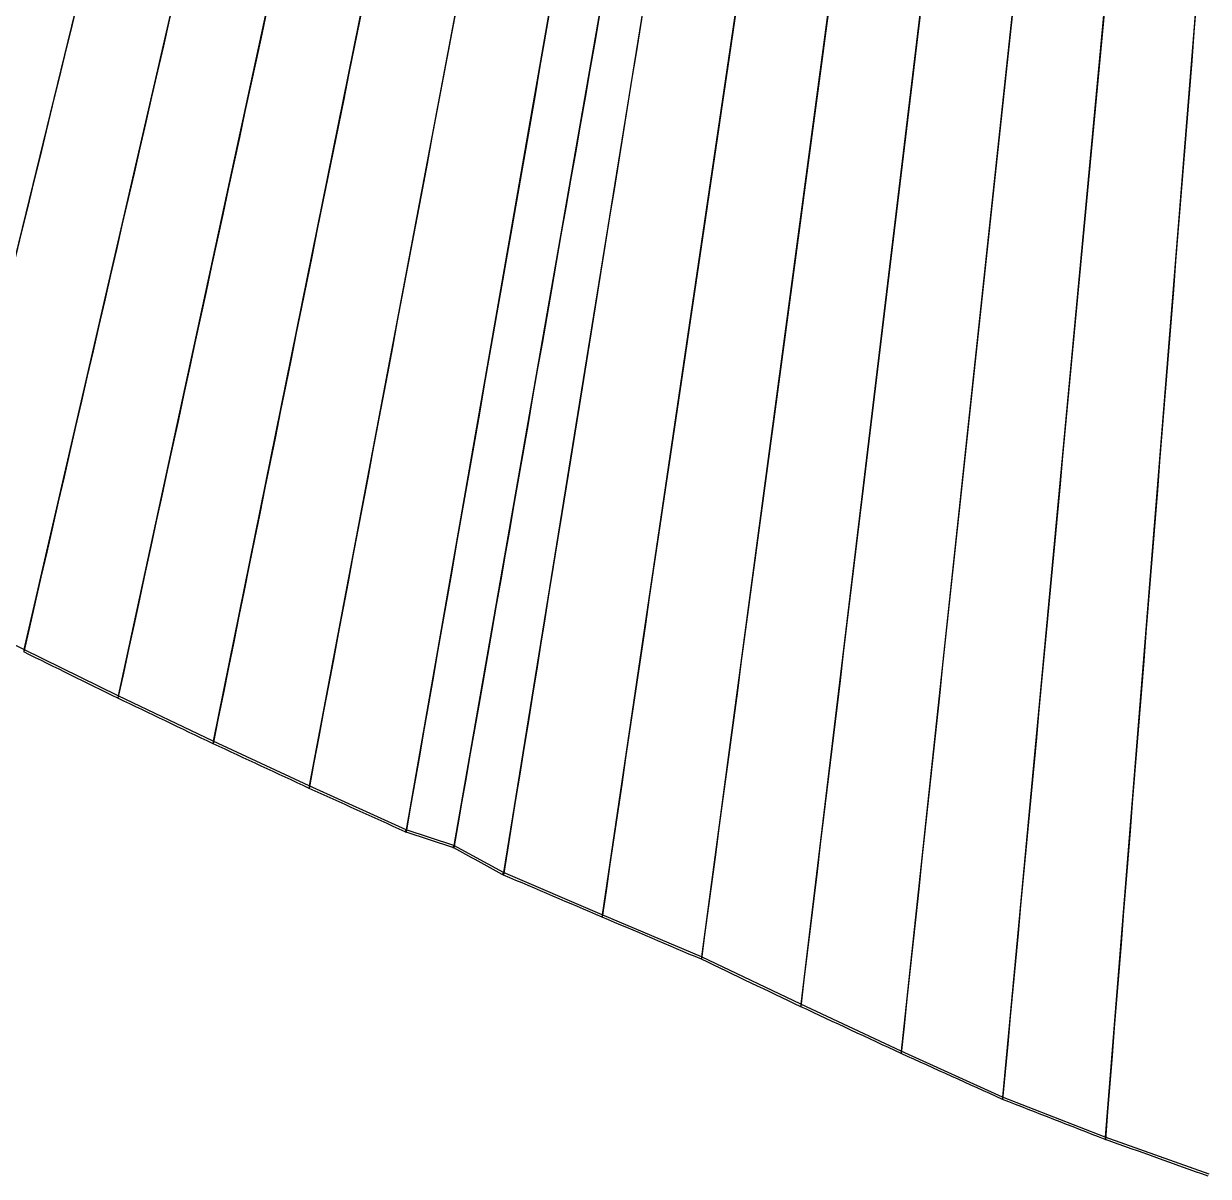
# Model space of a CAD drawing. Header units: metres. Extents: x 225018.4 to 225065.7, y 450831.4 to 450886.9.
# Drawn here: x 225029.473 to 225032.219, y 450838.299 to 450840.971 of the extents above; entities that cross this region are included whole.
import ezdxf

# ---------------------------------------------------------------- set-up
doc = ezdxf.new("R2010")
doc.units = ezdxf.units.M
doc.header["$MEASUREMENT"] = 0
doc.layers.add('사면1', color=7, linetype='Continuous')

msp = doc.modelspace()

# ---------------------------------------------------------------- linework, layer by layer
at = {"layer": '사면1', "color": 53}
for p, q in [((225031.0771, 450847.0736, 167.4049), (225029.2571, 450839.6295, 172.5138)), ((225031.0771, 450847.0736, 167.4049), (225029.2571, 450839.6295, 172.5138)), ((225031.2066, 450847.0419, 167.4278), (225029.4736, 450839.5203, 172.5735)), ((225031.2066, 450847.0419, 167.4278), (225029.4736, 450839.5203, 172.5735)), ((225031.3365, 450847.012, 167.4507), (225029.6921, 450839.413, 172.6339)), ((225031.3365, 450847.012, 167.4507), (225029.6921, 450839.413, 172.6339)), ((225031.4668, 450846.9838, 167.4736), (225029.9126, 450839.3076, 172.6949)), ((225031.4668, 450846.9838, 167.4736), (225029.9126, 450839.3076, 172.6949)), ((225031.5975, 450846.9573, 167.4965), (225030.135, 450839.2041, 172.7564)), ((225031.5975, 450846.9573, 167.4965), (225030.135, 450839.2041, 172.7564)), ((225031.7285, 450846.9326, 167.5194), (225030.3594, 450839.1026, 172.8186)), ((225031.8423, 450846.9127, 167.5392), (225030.4702, 450839.0663, 172.8495)), ((225031.8599, 450846.9096, 167.5423), (225030.5857, 450839.0031, 172.8813)), ((225031.8599, 450846.9096, 167.5423), (225030.5857, 450839.0031, 172.8813)), ((225031.9915, 450846.8884, 167.5652), (225030.814, 450838.9056, 172.9447)), ((225031.9915, 450846.8884, 167.5652), (225030.814, 450838.9056, 172.9447)), ((225032.1234, 450846.869, 167.5881), (225031.044, 450838.8079, 173.0101)), ((225032.1234, 450846.869, 167.5881), (225031.044, 450838.8079, 173.0101)), ((225032.2555, 450846.8513, 167.611), (225031.2742, 450838.6979, 173.0859)), ((225032.2555, 450846.8513, 167.611), (225031.2742, 450838.6979, 173.0859)), ((225032.3879, 450846.8353, 167.6339), (225031.5069, 450838.5895, 173.1624)), ((225032.3879, 450846.8353, 167.6339), (225031.5069, 450838.5895, 173.1624)), ((225032.5205, 450846.8212, 167.6568), (225031.7419, 450838.4829, 173.2399)), ((225032.5205, 450846.8212, 167.6568), (225031.7419, 450838.4829, 173.2399)), ((225032.6533, 450846.8088, 167.6797), (225031.9802, 450838.3901, 173.3101)), ((225032.6533, 450846.8088, 167.6797), (225031.9802, 450838.3901, 173.3101)), ((225029.4736, 450839.5203, 172.5735), (225029.2571, 450839.6295, 172.5138)), ((225029.4736, 450839.5203, 172.5735), (225029.2571, 450839.6295, 172.5138)), ((225029.4736, 450839.5203, 172.5735), (225029.4731, 450839.5147, 172.5653)), ((225029.4736, 450839.5203, 172.5735), (225029.4731, 450839.5147, 172.5653)), ((225029.6921, 450839.413, 172.6339), (225029.4736, 450839.5203, 172.5735)), ((225029.6921, 450839.413, 172.6339), (225029.4736, 450839.5203, 172.5735)), ((225029.6921, 450839.413, 172.6339), (225029.6917, 450839.4074, 172.6256)), ((225029.6921, 450839.413, 172.6339), (225029.6917, 450839.4074, 172.6256)), ((225029.9126, 450839.3076, 172.6949), (225029.6921, 450839.413, 172.6339)), ((225029.9126, 450839.3076, 172.6949), (225029.6921, 450839.413, 172.6339)), ((225029.9126, 450839.3076, 172.6949), (225029.9122, 450839.302, 172.6866)), ((225029.9126, 450839.3076, 172.6949), (225029.9122, 450839.302, 172.6866)), ((225030.135, 450839.2041, 172.7564), (225029.9126, 450839.3076, 172.6949)), ((225030.135, 450839.2041, 172.7564), (225029.9126, 450839.3076, 172.6949)), ((225030.135, 450839.2041, 172.7564), (225030.1347, 450839.1986, 172.7481)), ((225030.135, 450839.2041, 172.7564), (225030.1347, 450839.1986, 172.7481)), ((225030.3594, 450839.1026, 172.8186), (225030.135, 450839.2041, 172.7564)), ((225030.3594, 450839.1026, 172.8186), (225030.135, 450839.2041, 172.7564)), ((225030.5857, 450839.0031, 172.8813), (225030.4702, 450839.0663, 172.8495)), ((225030.5857, 450839.0031, 172.8813), (225030.4702, 450839.0663, 172.8495)), ((225030.814, 450838.9056, 172.9447), (225030.5857, 450839.0031, 172.8813)), ((225030.814, 450838.9056, 172.9447), (225030.5857, 450839.0031, 172.8813)), ((225031.044, 450838.8079, 173.0101), (225030.814, 450838.9056, 172.9447)), ((225031.044, 450838.8079, 173.0101), (225030.814, 450838.9056, 172.9447)), ((225030.814, 450838.9056, 172.9447), (225030.814, 450838.9, 172.9364)), ((225030.814, 450838.9056, 172.9447), (225030.814, 450838.9, 172.9364)), ((225031.2742, 450838.6979, 173.0859), (225031.044, 450838.8079, 173.0101)), ((225031.2742, 450838.6979, 173.0859), (225031.044, 450838.8079, 173.0101)), ((225031.5069, 450838.5895, 173.1624), (225031.2742, 450838.6979, 173.0859)), ((225031.5069, 450838.5895, 173.1624), (225031.2742, 450838.6979, 173.0859)), ((225031.2742, 450838.6979, 173.0859), (225031.2743, 450838.6923, 173.0776)), ((225031.2742, 450838.6979, 173.0859), (225031.2743, 450838.6923, 173.0776)), ((225031.7419, 450838.4829, 173.2399), (225031.5069, 450838.5895, 173.1624)), ((225031.7419, 450838.4829, 173.2399), (225031.5069, 450838.5895, 173.1624)), ((225031.5069, 450838.5895, 173.1624), (225031.507, 450838.5839, 173.1542)), ((225031.5069, 450838.5895, 173.1624), (225031.507, 450838.5839, 173.1542)), ((225031.9802, 450838.3901, 173.3101), (225031.7419, 450838.4829, 173.2399)), ((225031.9802, 450838.3901, 173.3101), (225031.7419, 450838.4829, 173.2399)), ((225032.2209, 450838.3039, 173.378), (225031.9802, 450838.3901, 173.3101)), ((225032.2209, 450838.3039, 173.378), (225031.9802, 450838.3901, 173.3101))]:
    msp.add_line(p, q, dxfattribs=at)
at = {"layer": '사면1', "color": 53, "extrusion": (-0.044805, 0.565285, 0.823678)}
for p, q in [((225031.7285, 450846.9326, 167.5194), (225030.3594, 450839.1026, 172.8186)), ((225031.8423, 450846.9127, 167.5392), (225030.4702, 450839.0663, 172.8495)), ((225030.4702, 450839.0663, 172.8495), (225030.3594, 450839.1026, 172.8186))]:
    msp.add_line(p, q, dxfattribs=at)
at = {"layer": '사면1', "color": 53, "extrusion": (-0.392812, -0.768061, 0.505748)}
for p, q in [((225030.4702, 450839.0663, 172.8495), (225030.3594, 450839.1026, 172.8186)), ((225030.4676, 450839.0616, 172.8405), (225030.3595, 450839.0971, 172.8103))]:
    msp.add_line(p, q, dxfattribs=at)
at = {"layer": '사면1', "color": 53, "extrusion": (0.044805, -0.565285, -0.823678)}
msp.add_line((225030.4676, 450839.0616, 172.8405), (225030.3595, 450839.0971, 172.8103), dxfattribs=at)
at = {"layer": '사면1', "color": 53}
for points, knots in [([(225029.6852, 450847.5286, 167.1447), (225029.2439, 450846.4446, 167.9249), (225028.772, 450845.285, 168.7595), (225027.893, 450843.1252, 170.314), (225027.4306, 450841.9891, 171.1317), (225026.9882, 450840.9021, 171.9141)], [0.085902, 0.085902, 0.085902, 0.085902, 4.229646, 4.229646, 8.453141, 8.453141, 8.453141, 8.453141]), ([(225029.6852, 450847.5286, 167.1447), (225029.2439, 450846.4446, 167.9249), (225028.772, 450845.285, 168.7595), (225027.893, 450843.1252, 170.314), (225027.4306, 450841.9891, 171.1317), (225026.9882, 450840.9021, 171.9141)], [0.085902, 0.085902, 0.085902, 0.085902, 4.229646, 4.229646, 8.453141, 8.453141, 8.453141, 8.453141]), ([(225029.8088, 450847.4783, 167.1676), (225029.3793, 450846.3813, 167.9529), (225028.92, 450845.2083, 168.7927), (225028.0657, 450843.0261, 170.355), (225027.616, 450841.8774, 171.1774), (225027.1858, 450840.7784, 171.9642)], [-8.644378, -8.644378, -8.644378, -8.644378, -4.409016, -4.409016, -0.086345, -0.086345, -0.086345, -0.086345]), ([(225029.8088, 450847.4783, 167.1676), (225029.3793, 450846.3813, 167.9529), (225028.92, 450845.2083, 168.7927), (225028.0657, 450843.0261, 170.355), (225027.616, 450841.8774, 171.1774), (225027.1858, 450840.7784, 171.9642)], [-8.644378, -8.644378, -8.644378, -8.644378, -4.409016, -4.409016, -0.086345, -0.086345, -0.086345, -0.086345]), ([(225029.9163, 450847.4362, 167.1874), (225029.9122, 450847.4256, 167.195), (225029.9083, 450847.4156, 167.2022), (225029.5743, 450846.5636, 167.8122), (225028.6893, 450844.3029, 169.4307), (225028.1936, 450843.0367, 170.3372), (225027.6738, 450841.7088, 171.2878), (225027.2892, 450840.7264, 171.9912)], [-0.041037, -0.041037, -0.041037, -0.041037, 0, 0, 3.25844, 3.25844, 18.618237, 18.618237, 18.618237, 18.618237]), ([(225029.9163, 450847.4362, 167.1874), (225029.9122, 450847.4256, 167.195), (225029.9083, 450847.4156, 167.2022), (225029.5743, 450846.5636, 167.8122), (225028.6893, 450844.3029, 169.4307), (225028.1936, 450843.0367, 170.3372), (225027.6738, 450841.7088, 171.2878), (225027.2892, 450840.7264, 171.9912)], [-0.041037, -0.041037, -0.041037, -0.041037, 0, 0, 3.25844, 3.25844, 18.618237, 18.618237, 18.618237, 18.618237]), ([(225029.933, 450847.4297, 167.1905), (225029.9239, 450847.4055, 167.2077), (225029.9132, 450847.3772, 167.2279), (225029.7815, 450847.0277, 167.4768), (225029.6309, 450846.6276, 167.7619), (225029.1974, 450845.4757, 168.5823), (225028.7143, 450844.1917, 169.4969), (225028.0986, 450842.5552, 170.6626), (225027.7235, 450841.5581, 171.3728), (225027.3842, 450840.6561, 172.0152)], [-3.958707, -3.958707, -3.958707, -3.958707, -3.906943, -3.906943, -3.389589, -3.389589, -1.903992, -1.903992, -0.06156, -0.06156, -0.06156, -0.06156]), ([(225029.933, 450847.4297, 167.1905), (225029.9239, 450847.4055, 167.2077), (225029.9132, 450847.3772, 167.2279), (225029.7815, 450847.0277, 167.4768), (225029.6309, 450846.6276, 167.7619), (225029.1974, 450845.4757, 168.5823), (225028.7143, 450844.1917, 169.4969), (225028.0986, 450842.5552, 170.6626), (225027.7235, 450841.5581, 171.3728), (225027.3842, 450840.6561, 172.0152)], [-3.958707, -3.958707, -3.958707, -3.958707, -3.906943, -3.906943, -3.389589, -3.389589, -1.903992, -1.903992, -0.06156, -0.06156, -0.06156, -0.06156]), ([(225030.0579, 450847.3828, 167.2134), (225029.6535, 450846.2631, 168.007), (225029.2201, 450845.063, 168.8576), (225028.4146, 450842.8322, 170.4388), (225027.9902, 450841.6569, 171.2718), (225027.585, 450840.5345, 172.0674)], [0.087412, 0.087412, 0.087412, 0.087412, 4.297334, 4.297334, 8.591604, 8.591604, 8.591604, 8.591604]), ([(225030.0579, 450847.3828, 167.2134), (225029.6535, 450846.2631, 168.007), (225029.2201, 450845.063, 168.8576), (225028.4146, 450842.8322, 170.4388), (225027.9902, 450841.6569, 171.2718), (225027.585, 450840.5345, 172.0674)], [0.087412, 0.087412, 0.087412, 0.087412, 4.297334, 4.297334, 8.591604, 8.591604, 8.591604, 8.591604]), ([(225030.1834, 450847.3375, 167.2363), (225029.7916, 450846.2059, 168.0346), (225029.3715, 450844.9919, 168.891), (225028.5913, 450842.7376, 170.4813), (225028.1802, 450841.5497, 171.3193), (225027.7874, 450840.4146, 172.12)], [0.087948, 0.087948, 0.087948, 0.087948, 4.324167, 4.324167, 8.646215, 8.646215, 8.646215, 8.646215]), ([(225030.1834, 450847.3375, 167.2363), (225029.7916, 450846.2059, 168.0346), (225029.3715, 450844.9919, 168.891), (225028.5913, 450842.7376, 170.4813), (225028.1802, 450841.5497, 171.3193), (225027.7874, 450840.4146, 172.12)], [0.087948, 0.087948, 0.087948, 0.087948, 4.324167, 4.324167, 8.646215, 8.646215, 8.646215, 8.646215]), ([(225030.3094, 450847.2939, 167.2592), (225029.9306, 450846.1503, 168.0623), (225029.5239, 450844.9227, 168.9244), (225028.7694, 450842.6447, 170.5242), (225028.3716, 450841.4436, 171.3677), (225027.9917, 450840.2965, 172.1733)], [0.088494, 0.088494, 0.088494, 0.088494, 4.349515, 4.349515, 8.697926, 8.697926, 8.697926, 8.697926]), ([(225030.3094, 450847.2939, 167.2592), (225029.9306, 450846.1503, 168.0623), (225029.5239, 450844.9227, 168.9244), (225028.7694, 450842.6447, 170.5242), (225028.3716, 450841.4436, 171.3677), (225027.9917, 450840.2965, 172.1733)], [0.088494, 0.088494, 0.088494, 0.088494, 4.349515, 4.349515, 8.697926, 8.697926, 8.697926, 8.697926]), ([(225030.4361, 450847.252, 167.2821), (225030.0703, 450846.0964, 168.0901), (225029.6773, 450844.8548, 168.9583), (225028.9489, 450842.5534, 170.5676), (225028.5647, 450841.3392, 171.4166), (225028.1978, 450840.1801, 172.2271)], [0.089049, 0.089049, 0.089049, 0.089049, 4.373824, 4.373824, 8.748659, 8.748659, 8.748659, 8.748659]), ([(225030.4361, 450847.252, 167.2821), (225030.0703, 450846.0964, 168.0901), (225029.6773, 450844.8548, 168.9583), (225028.9489, 450842.5534, 170.5676), (225028.5647, 450841.3392, 171.4166), (225028.1978, 450840.1801, 172.2271)], [0.089049, 0.089049, 0.089049, 0.089049, 4.373824, 4.373824, 8.748659, 8.748659, 8.748659, 8.748659]), ([(225030.5633, 450847.2117, 167.305), (225030.2108, 450846.0443, 168.118), (225029.8317, 450844.7888, 168.9923), (225029.1298, 450842.4637, 170.6114), (225028.7593, 450841.2362, 171.4662), (225028.4059, 450840.0654, 172.2815)], [0.089615, 0.089615, 0.089615, 0.089615, 4.39771, 4.39771, 8.798378, 8.798378, 8.798378, 8.798378]), ([(225030.5633, 450847.2117, 167.305), (225030.2108, 450846.0443, 168.118), (225029.8317, 450844.7888, 168.9923), (225029.1298, 450842.4637, 170.6114), (225028.7593, 450841.2362, 171.4662), (225028.4059, 450840.0654, 172.2815)], [0.089615, 0.089615, 0.089615, 0.089615, 4.39771, 4.39771, 8.798378, 8.798378, 8.798378, 8.798378]), ([(225030.691, 450847.1732, 167.3279), (225030.352, 450845.9938, 168.146), (225029.9872, 450844.7246, 169.0264), (225029.3122, 450842.376, 170.6555), (225028.9558, 450841.1358, 171.5157), (225028.6158, 450839.9525, 172.3365)], [0.090194, 0.090194, 0.090194, 0.090194, 4.426507, 4.426507, 8.856798, 8.856798, 8.856798, 8.856798]), ([(225030.691, 450847.1732, 167.3279), (225030.352, 450845.9938, 168.146), (225029.9872, 450844.7246, 169.0264), (225029.3122, 450842.376, 170.6555), (225028.9558, 450841.1358, 171.5157), (225028.6158, 450839.9525, 172.3365)], [0.090194, 0.090194, 0.090194, 0.090194, 4.426507, 4.426507, 8.856798, 8.856798, 8.856798, 8.856798]), ([(225030.8192, 450847.1364, 167.3508), (225030.494, 450845.945, 168.1741), (225030.1438, 450844.6623, 169.0605), (225029.4962, 450842.2897, 170.7001), (225029.1541, 450841.0366, 171.5661), (225028.8278, 450839.8413, 172.3921)], [-9.064819, -9.064819, -9.064819, -9.064819, -4.626267, -4.626267, -0.090734, -0.090734, -0.090734, -0.090734]), ([(225030.8192, 450847.1364, 167.3508), (225030.494, 450845.945, 168.1741), (225030.1438, 450844.6623, 169.0605), (225029.4962, 450842.2897, 170.7001), (225029.1541, 450841.0366, 171.5661), (225028.8278, 450839.8413, 172.3921)], [-9.064819, -9.064819, -9.064819, -9.064819, -4.626267, -4.626267, -0.090734, -0.090734, -0.090734, -0.090734]), ([(225030.8664, 450847.1235, 167.3592), (225030.8632, 450847.112, 167.3672), (225030.8601, 450847.1005, 167.3751), (225030.6162, 450846.2073, 167.9924), (225030.3023, 450845.0577, 168.7868), (225029.5455, 450842.2851, 170.7028), (225029.195, 450841.0011, 171.5901), (225028.8734, 450839.8231, 172.4042)], [-0.043059, -0.043059, -0.043059, -0.043059, 0, 0, 3.295302, 3.295302, 5.76606, 5.76606, 5.76606, 5.76606]), ([(225030.8664, 450847.1235, 167.3592), (225030.8632, 450847.112, 167.3672), (225030.8601, 450847.1005, 167.3751), (225030.6162, 450846.2073, 167.9924), (225030.3023, 450845.0577, 168.7868), (225029.5455, 450842.2851, 170.7028), (225029.195, 450841.0011, 171.5901), (225028.8734, 450839.8231, 172.4042)], [-0.043059, -0.043059, -0.043059, -0.043059, 0, 0, 3.295302, 3.295302, 5.76606, 5.76606, 5.76606, 5.76606]), ([(225030.9479, 450847.1013, 167.3737), (225030.641, 450845.9157, 168.1901), (225030.2911, 450844.5634, 169.1214), (225029.6829, 450842.2127, 170.74), (225029.3509, 450840.9296, 171.6236), (225029.0411, 450839.732, 172.4483)], [-9.088827, -9.088827, -9.088827, -9.088827, -4.699627, -4.699627, -0.091205, -0.091205, -0.091205, -0.091205]), ([(225030.9479, 450847.1013, 167.3737), (225030.641, 450845.9157, 168.1901), (225030.2911, 450844.5634, 169.1214), (225029.6829, 450842.2127, 170.74), (225029.3509, 450840.9296, 171.6236), (225029.0411, 450839.732, 172.4483)], [-9.088827, -9.088827, -9.088827, -9.088827, -4.699627, -4.699627, -0.091205, -0.091205, -0.091205, -0.091205]), ([(225031.0771, 450847.0679, 167.3966), (225030.7799, 450845.8529, 168.2305), (225030.4592, 450844.5419, 169.1302), (225029.8676, 450842.1227, 170.7905), (225029.5546, 450840.8429, 171.6689), (225029.2566, 450839.6239, 172.5055)], [0.091995, 0.091995, 0.091995, 0.091995, 4.506973, 4.506973, 9.022256, 9.022256, 9.022256, 9.022256]), ([(225031.0771, 450847.0679, 167.3966), (225030.7799, 450845.8529, 168.2305), (225030.4592, 450844.5419, 169.1302), (225029.8676, 450842.1227, 170.7905), (225029.5546, 450840.8429, 171.6689), (225029.2566, 450839.6239, 172.5055)], [0.091995, 0.091995, 0.091995, 0.091995, 4.506973, 4.506973, 9.022256, 9.022256, 9.022256, 9.022256]), ([(225031.2067, 450847.0362, 167.4195), (225030.9237, 450845.8088, 168.2592), (225030.6181, 450844.4831, 169.1662), (225030.055, 450842.0397, 170.8378), (225029.7569, 450840.7462, 171.7227), (225029.4731, 450839.5147, 172.5653)], [0.092657, 0.092657, 0.092657, 0.092657, 4.536035, 4.536035, 9.083099, 9.083099, 9.083099, 9.083099]), ([(225031.2067, 450847.0362, 167.4195), (225030.9237, 450845.8088, 168.2592), (225030.6181, 450844.4831, 169.1662), (225030.055, 450842.0397, 170.8378), (225029.7569, 450840.7462, 171.7227), (225029.4731, 450839.5147, 172.5653)], [0.092657, 0.092657, 0.092657, 0.092657, 4.536035, 4.536035, 9.083099, 9.083099, 9.083099, 9.083099]), ([(225031.3367, 450847.0063, 167.4424), (225031.0682, 450845.7666, 168.288), (225030.7781, 450844.4265, 169.2021), (225030.2439, 450841.9586, 170.8855), (225029.961, 450840.6515, 171.777), (225029.6917, 450839.4074, 172.6256)], [0.093331, 0.093331, 0.093331, 0.093331, 4.568004, 4.568004, 9.147866, 9.147866, 9.147866, 9.147866]), ([(225031.3367, 450847.0063, 167.4424), (225031.0682, 450845.7666, 168.288), (225030.7781, 450844.4265, 169.2021), (225030.2439, 450841.9586, 170.8855), (225029.961, 450840.6515, 171.777), (225029.6917, 450839.4074, 172.6256)], [0.093331, 0.093331, 0.093331, 0.093331, 4.568004, 4.568004, 9.147866, 9.147866, 9.147866, 9.147866]), ([(225031.4671, 450846.9781, 167.4653), (225031.2134, 450845.7262, 168.3169), (225030.939, 450844.3714, 169.2384), (225030.4342, 450841.8792, 170.9336), (225030.1666, 450840.5582, 171.8321), (225029.9122, 450839.302, 172.6866)], [0.094015, 0.094015, 0.094015, 0.094015, 4.597114, 4.597114, 9.208347, 9.208347, 9.208347, 9.208347]), ([(225031.4671, 450846.9781, 167.4653), (225031.2134, 450845.7262, 168.3169), (225030.939, 450844.3714, 169.2384), (225030.4342, 450841.8792, 170.9336), (225030.1666, 450840.5582, 171.8321), (225029.9122, 450839.302, 172.6866)], [0.094015, 0.094015, 0.094015, 0.094015, 4.597114, 4.597114, 9.208347, 9.208347, 9.208347, 9.208347]), ([(225031.5978, 450846.9517, 167.4883), (225031.3592, 450845.6874, 168.3459), (225031.1007, 450844.3179, 169.275), (225030.6259, 450841.8019, 170.9819), (225030.3742, 450840.4677, 171.8871), (225030.1347, 450839.1986, 172.7481)], [0.094711, 0.094711, 0.094711, 0.094711, 4.630563, 4.630563, 9.277424, 9.277424, 9.277424, 9.277424]), ([(225031.5978, 450846.9517, 167.4883), (225031.3592, 450845.6874, 168.3459), (225031.1007, 450844.3179, 169.275), (225030.6259, 450841.8019, 170.9819), (225030.3742, 450840.4677, 171.8871), (225030.1347, 450839.1986, 172.7481)], [0.094711, 0.094711, 0.094711, 0.094711, 4.630563, 4.630563, 9.277424, 9.277424, 9.277424, 9.277424]), ([(225031.7289, 450846.9269, 167.5112), (225031.5055, 450845.6499, 168.3754), (225031.2635, 450844.2662, 169.3119), (225030.8193, 450841.7261, 171.031), (225030.5835, 450840.3783, 171.9432), (225030.3595, 450839.0971, 172.8103)], [-9.528831, -9.528831, -9.528831, -9.528831, -4.870879, -4.870879, -0.095361, -0.095361, -0.095361, -0.095361]), ([(225031.7289, 450846.9269, 167.5112), (225031.5055, 450845.6499, 168.3754), (225031.2635, 450844.2662, 169.3119), (225030.8193, 450841.7261, 171.031), (225030.5835, 450840.3783, 171.9432), (225030.3595, 450839.0971, 172.8103)], [-9.528831, -9.528831, -9.528831, -9.528831, -4.870879, -4.870879, -0.095361, -0.095361, -0.095361, -0.095361]), ([(225031.8427, 450846.907, 167.531), (225031.8406, 450846.8949, 167.5392), (225031.8385, 450846.8829, 167.5474), (225031.6689, 450845.916, 168.2017), (225031.2015, 450843.2428, 170.0109), (225030.9431, 450841.7655, 171.0107), (225030.6694, 450840.2004, 172.0699), (225030.4701, 450839.0605, 172.8414)], [-0.044572, -0.044572, -0.044572, -0.044572, 0, 0, 3.494455, 3.494455, 19.921211, 19.921211, 19.921211, 19.921211]), ([(225031.8427, 450846.907, 167.531), (225031.8406, 450846.8949, 167.5392), (225031.8385, 450846.8829, 167.5474), (225031.6689, 450845.916, 168.2017), (225031.2015, 450843.2428, 170.0109), (225030.9431, 450841.7655, 171.0107), (225030.6694, 450840.2004, 172.0699), (225030.4701, 450839.0605, 172.8414)], [-0.044572, -0.044572, -0.044572, -0.044572, 0, 0, 3.494455, 3.494455, 19.921211, 19.921211, 19.921211, 19.921211]), ([(225031.8603, 450846.904, 167.5341), (225031.6988, 450845.9049, 168.2086), (225031.2649, 450843.2135, 170.0261), (225031.0208, 450841.6994, 171.0485), (225030.7841, 450840.231, 172.0401), (225030.5853, 450838.9976, 172.873)], [-20.109008, -20.109008, -20.109008, -20.109008, -16.628677, -16.628677, -0.046658, -0.046658, -0.046658, -0.046658]), ([(225031.8603, 450846.904, 167.5341), (225031.6988, 450845.9049, 168.2086), (225031.2649, 450843.2135, 170.0261), (225031.0208, 450841.6994, 171.0485), (225030.7841, 450840.231, 172.0401), (225030.5853, 450838.9976, 172.873)], [-20.109008, -20.109008, -20.109008, -20.109008, -16.628677, -16.628677, -0.046658, -0.046658, -0.046658, -0.046658]), ([(225031.9921, 450846.8828, 167.557), (225031.8, 450845.5822, 168.4334), (225031.5914, 450844.1687, 169.3859), (225031.2095, 450841.581, 171.1297), (225031.0066, 450840.2059, 172.0564), (225030.814, 450838.9, 172.9364)], [0.096859, 0.096859, 0.096859, 0.096859, 4.725595, 4.725595, 9.474428, 9.474428, 9.474428, 9.474428]), ([(225031.9921, 450846.8828, 167.557), (225031.8, 450845.5822, 168.4334), (225031.5914, 450844.1687, 169.3859), (225031.2095, 450841.581, 171.1297), (225031.0066, 450840.2059, 172.0564), (225030.814, 450838.9, 172.9364)], [0.096859, 0.096859, 0.096859, 0.096859, 4.725595, 4.725595, 9.474428, 9.474428, 9.474428, 9.474428]), ([(225032.124, 450846.8633, 167.5799), (225031.948, 450845.5504, 168.463), (225031.7566, 450844.1216, 169.424), (225031.4067, 450841.5098, 171.1807), (225031.2206, 450840.1206, 172.1151), (225031.044, 450838.8023, 173.0018)], [0.097608, 0.097608, 0.097608, 0.097608, 4.758173, 4.758173, 9.542806, 9.542806, 9.542806, 9.542806]), ([(225032.124, 450846.8633, 167.5799), (225031.948, 450845.5504, 168.463), (225031.7566, 450844.1216, 169.424), (225031.4067, 450841.5098, 171.1807), (225031.2206, 450840.1206, 172.1151), (225031.044, 450838.8023, 173.0018)], [0.097608, 0.097608, 0.097608, 0.097608, 4.758173, 4.758173, 9.542806, 9.542806, 9.542806, 9.542806]), ([(225032.2563, 450846.8456, 167.6028), (225032.0963, 450845.5181, 168.4942), (225031.9221, 450844.0716, 169.4655), (225031.6041, 450841.4308, 171.2387), (225031.4348, 450840.0246, 172.1829), (225031.2743, 450838.6923, 173.0776)], [0.098569, 0.098569, 0.098569, 0.098569, 4.797946, 4.797946, 9.625388, 9.625388, 9.625388, 9.625388]), ([(225032.2563, 450846.8456, 167.6028), (225032.0963, 450845.5181, 168.4942), (225031.9221, 450844.0716, 169.4655), (225031.6041, 450841.4308, 171.2387), (225031.4348, 450840.0246, 172.1829), (225031.2743, 450838.6923, 173.0776)], [0.098569, 0.098569, 0.098569, 0.098569, 4.797946, 4.797946, 9.625388, 9.625388, 9.625388, 9.625388]), ([(225032.3887, 450846.8297, 167.6257), (225032.2451, 450845.4876, 168.5255), (225032.0885, 450844.0232, 169.5074), (225031.8031, 450841.3538, 171.297), (225031.6511, 450839.9313, 172.2508), (225031.507, 450838.5839, 173.1542)], [0.099535, 0.099535, 0.099535, 0.099535, 4.841797, 4.841797, 9.716123, 9.716123, 9.716123, 9.716123]), ([(225032.3887, 450846.8297, 167.6257), (225032.2451, 450845.4876, 168.5255), (225032.0885, 450844.0232, 169.5074), (225031.8031, 450841.3538, 171.297), (225031.6511, 450839.9313, 172.2508), (225031.507, 450838.5839, 173.1542)], [0.099535, 0.099535, 0.099535, 0.099535, 4.841797, 4.841797, 9.716123, 9.716123, 9.716123, 9.716123]), ([(225032.5214, 450846.8156, 167.6486), (225032.3945, 450845.4588, 168.557), (225032.2559, 450843.9761, 169.5498), (225032.0038, 450841.2786, 171.3559), (225031.8694, 450839.8398, 172.3193), (225031.7421, 450838.4773, 173.2316)], [0.100531, 0.100531, 0.100531, 0.100531, 4.885615, 4.885615, 9.807949, 9.807949, 9.807949, 9.807949]), ([(225032.5214, 450846.8156, 167.6486), (225032.3945, 450845.4588, 168.557), (225032.2559, 450843.9761, 169.5498), (225032.0038, 450841.2786, 171.3559), (225031.8694, 450839.8398, 172.3193), (225031.7421, 450838.4773, 173.2316)], [0.100531, 0.100531, 0.100531, 0.100531, 4.885615, 4.885615, 9.807949, 9.807949, 9.807949, 9.807949]), ([(225032.6542, 450846.8032, 167.6715), (225032.5445, 450845.4339, 168.5872), (225032.4246, 450843.9358, 169.5892), (225032.2068, 450841.2129, 171.4102), (225032.0905, 450839.7593, 172.3824), (225031.9805, 450838.3845, 173.3018)], [0.101381, 0.101381, 0.101381, 0.101381, 4.922043, 4.922043, 9.882691, 9.882691, 9.882691, 9.882691]), ([(225032.6542, 450846.8032, 167.6715), (225032.5445, 450845.4339, 168.5872), (225032.4246, 450843.9358, 169.5892), (225032.2068, 450841.2129, 171.4102), (225032.0905, 450839.7593, 172.3824), (225031.9805, 450838.3845, 173.3018)], [0.101381, 0.101381, 0.101381, 0.101381, 4.922043, 4.922043, 9.882691, 9.882691, 9.882691, 9.882691]), ([(225029.6917, 450839.4074, 172.6256), (225029.6917, 450839.4074, 172.6256), (225029.6917, 450839.4074, 172.6256), (225029.6917, 450839.4074, 172.6256), (225029.6188, 450839.4432, 172.6055), (225029.546, 450839.479, 172.5854), (225029.4732, 450839.5147, 172.5653), (225029.4732, 450839.5147, 172.5653), (225029.4732, 450839.5147, 172.5653), (225029.4731, 450839.5147, 172.5652)], [-0.0000324, -0.0000324, -0.0000324, -0.0000324, 0, 0, 0, 0.2507798, 0.2507798, 0.2507798, 0.2508123, 0.2508123, 0.2508123, 0.2508123]), ([(225029.6917, 450839.4074, 172.6256), (225029.6917, 450839.4074, 172.6256), (225029.6917, 450839.4074, 172.6256), (225029.6917, 450839.4074, 172.6256), (225029.6188, 450839.4432, 172.6055), (225029.546, 450839.479, 172.5854), (225029.4732, 450839.5147, 172.5653), (225029.4732, 450839.5147, 172.5653), (225029.4732, 450839.5147, 172.5653), (225029.4731, 450839.5147, 172.5652)], [-0.0000324, -0.0000324, -0.0000324, -0.0000324, 0, 0, 0, 0.2507798, 0.2507798, 0.2507798, 0.2508123, 0.2508123, 0.2508123, 0.2508123]), ([(225029.9122, 450839.302, 172.6866), (225029.9122, 450839.302, 172.6866), (225029.9122, 450839.302, 172.6866), (225029.9122, 450839.302, 172.6866), (225029.8387, 450839.3372, 172.6663), (225029.7652, 450839.3723, 172.6459), (225029.6917, 450839.4074, 172.6256), (225029.6917, 450839.4074, 172.6256), (225029.6917, 450839.4074, 172.6256), (225029.6917, 450839.4074, 172.6256)], [-0.0000323, -0.0000323, -0.0000323, -0.0000323, 0, 0, 0, 0.2518396, 0.2518396, 0.2518396, 0.2518721, 0.2518721, 0.2518721, 0.2518721]), ([(225029.9122, 450839.302, 172.6866), (225029.9122, 450839.302, 172.6866), (225029.9122, 450839.302, 172.6866), (225029.9122, 450839.302, 172.6866), (225029.8387, 450839.3372, 172.6663), (225029.7652, 450839.3723, 172.6459), (225029.6917, 450839.4074, 172.6256), (225029.6917, 450839.4074, 172.6256), (225029.6917, 450839.4074, 172.6256), (225029.6917, 450839.4074, 172.6256)], [-0.0000323, -0.0000323, -0.0000323, -0.0000323, 0, 0, 0, 0.2518396, 0.2518396, 0.2518396, 0.2518721, 0.2518721, 0.2518721, 0.2518721]), ([(225030.1347, 450839.1985, 172.7481), (225030.1347, 450839.1986, 172.7481), (225030.1347, 450839.1986, 172.7481), (225030.1347, 450839.1986, 172.7481), (225030.0605, 450839.233, 172.7276), (225029.9864, 450839.2675, 172.7071), (225029.9123, 450839.302, 172.6866), (225029.9122, 450839.302, 172.6866), (225029.9122, 450839.302, 172.6866), (225029.9122, 450839.302, 172.6866)], [-0.0000322, -0.0000322, -0.0000322, -0.0000322, 0, 0, 0, 0.2529132, 0.2529132, 0.2529132, 0.2529456, 0.2529456, 0.2529456, 0.2529456]), ([(225030.1347, 450839.1985, 172.7481), (225030.1347, 450839.1986, 172.7481), (225030.1347, 450839.1986, 172.7481), (225030.1347, 450839.1986, 172.7481), (225030.0605, 450839.233, 172.7276), (225029.9864, 450839.2675, 172.7071), (225029.9123, 450839.302, 172.6866), (225029.9122, 450839.302, 172.6866), (225029.9122, 450839.302, 172.6866), (225029.9122, 450839.302, 172.6866)], [-0.0000322, -0.0000322, -0.0000322, -0.0000322, 0, 0, 0, 0.2529132, 0.2529132, 0.2529132, 0.2529456, 0.2529456, 0.2529456, 0.2529456]), ([(225030.3573, 450839.0979, 172.8098), (225030.2831, 450839.1314, 172.7892), (225030.2089, 450839.165, 172.7687), (225030.1347, 450839.1986, 172.7481), (225030.1347, 450839.1986, 172.7481), (225030.1347, 450839.1986, 172.7481), (225030.1347, 450839.1986, 172.7481)], [0.0020882, 0.0020882, 0.0020882, 0.0020882, 0.2540007, 0.2540007, 0.2540007, 0.254033, 0.254033, 0.254033, 0.254033]), ([(225030.3573, 450839.0979, 172.8098), (225030.2831, 450839.1314, 172.7892), (225030.2089, 450839.165, 172.7687), (225030.1347, 450839.1986, 172.7481), (225030.1347, 450839.1986, 172.7481), (225030.1347, 450839.1986, 172.7481), (225030.1347, 450839.1986, 172.7481)], [0.0020882, 0.0020882, 0.0020882, 0.0020882, 0.2540007, 0.2540007, 0.2540007, 0.254033, 0.254033, 0.254033, 0.254033]), ([(225030.3594, 450839.1026, 172.8186), (225030.359, 450839.1018, 172.8171), (225030.3587, 450839.101, 172.8157), (225030.358, 450839.0995, 172.8127), (225030.3576, 450839.0987, 172.8112), (225030.3573, 450839.0979, 172.8098)], [0, 0, 0, 0, 0.00508931, 0.00508931, 0.01017731, 0.01017731, 0.01017731, 0.01017731]), ([(225030.3594, 450839.1026, 172.8186), (225030.359, 450839.1018, 172.8171), (225030.3587, 450839.101, 172.8157), (225030.358, 450839.0995, 172.8127), (225030.3576, 450839.0987, 172.8112), (225030.3573, 450839.0979, 172.8098)], [0, 0, 0, 0, 0.00508931, 0.00508931, 0.01017731, 0.01017731, 0.01017731, 0.01017731]), ([(225030.4702, 450839.0663, 172.8495), (225030.4698, 450839.0655, 172.8481), (225030.4694, 450839.0648, 172.8466), (225030.4686, 450839.0633, 172.8437), (225030.4681, 450839.0625, 172.8422), (225030.4677, 450839.0618, 172.8407), (225030.4677, 450839.0617, 172.8406), (225030.4677, 450839.0617, 172.8405), (225030.4676, 450839.0616, 172.8405)], [0, 0, 0, 0, 0.00511907, 0.00511907, 0.01021334, 0.01021334, 0.01021334, 0.01052967, 0.01052967, 0.01052967, 0.01052967]), ([(225030.4702, 450839.0663, 172.8495), (225030.4698, 450839.0655, 172.8481), (225030.4694, 450839.0648, 172.8466), (225030.4686, 450839.0633, 172.8437), (225030.4681, 450839.0625, 172.8422), (225030.4677, 450839.0618, 172.8407), (225030.4677, 450839.0617, 172.8406), (225030.4677, 450839.0617, 172.8405), (225030.4676, 450839.0616, 172.8405)], [0, 0, 0, 0, 0.00511907, 0.00511907, 0.01021334, 0.01021334, 0.01021334, 0.01052967, 0.01052967, 0.01052967, 0.01052967]), ([(225030.5857, 450839.0031, 172.8813), (225030.5852, 450839.0024, 172.8798), (225030.5846, 450839.0017, 172.8783), (225030.5836, 450839.0003, 172.8753), (225030.5831, 450838.9996, 172.8738), (225030.5826, 450838.9989, 172.8723)], [0, 0, 0, 0, 0.00530087, 0.00530087, 0.01041435, 0.01041435, 0.01041435, 0.01041435]), ([(225030.5857, 450839.0031, 172.8813), (225030.5852, 450839.0024, 172.8798), (225030.5846, 450839.0017, 172.8783), (225030.5836, 450839.0003, 172.8753), (225030.5831, 450838.9996, 172.8738), (225030.5826, 450838.9989, 172.8723)], [0, 0, 0, 0, 0.00530087, 0.00530087, 0.01041435, 0.01041435, 0.01041435, 0.01041435]), ([(225030.814, 450838.9, 172.9364), (225030.814, 450838.9, 172.9364), (225030.8139, 450838.9, 172.9364), (225030.8139, 450838.9, 172.9364), (225030.7378, 450838.9325, 172.9153), (225030.6617, 450838.965, 172.8942), (225030.5856, 450838.9975, 172.873), (225030.5855, 450838.9976, 172.873), (225030.5854, 450838.9976, 172.873), (225030.5853, 450838.9976, 172.873)], [-0.000032, -0.000032, -0.000032, -0.000032, 0, 0, 0, 0.2562161, 0.2562161, 0.2562161, 0.2565568, 0.2565568, 0.2565568, 0.2565568]), ([(225030.814, 450838.9, 172.9364), (225030.814, 450838.9, 172.9364), (225030.8139, 450838.9, 172.9364), (225030.8139, 450838.9, 172.9364), (225030.7378, 450838.9325, 172.9153), (225030.6617, 450838.965, 172.8942), (225030.5856, 450838.9975, 172.873), (225030.5855, 450838.9976, 172.873), (225030.5854, 450838.9976, 172.873), (225030.5853, 450838.9976, 172.873)], [-0.000032, -0.000032, -0.000032, -0.000032, 0, 0, 0, 0.2562161, 0.2562161, 0.2562161, 0.2565568, 0.2565568, 0.2565568, 0.2565568]), ([(225031.044, 450838.8023, 173.0018), (225031.044, 450838.8023, 173.0018), (225031.044, 450838.8023, 173.0018), (225031.044, 450838.8023, 173.0018), (225030.9673, 450838.8349, 172.98), (225030.8907, 450838.8675, 172.9582), (225030.814, 450838.9, 172.9364), (225030.814, 450838.9, 172.9364), (225030.814, 450838.9, 172.9364), (225030.814, 450838.9, 172.9364)], [-0.0000361, -0.0000361, -0.0000361, -0.0000361, 0, 0, 0, 0.2582809, 0.2582809, 0.2582809, 0.2583129, 0.2583129, 0.2583129, 0.2583129]), ([(225031.044, 450838.8023, 173.0018), (225031.044, 450838.8023, 173.0018), (225031.044, 450838.8023, 173.0018), (225031.044, 450838.8023, 173.0018), (225030.9673, 450838.8349, 172.98), (225030.8907, 450838.8675, 172.9582), (225030.814, 450838.9, 172.9364), (225030.814, 450838.9, 172.9364), (225030.814, 450838.9, 172.9364), (225030.814, 450838.9, 172.9364)], [-0.0000361, -0.0000361, -0.0000361, -0.0000361, 0, 0, 0, 0.2582809, 0.2582809, 0.2582809, 0.2583129, 0.2583129, 0.2583129, 0.2583129]), ([(225031.044, 450838.8079, 173.0101), (225031.0441, 450838.8069, 173.0087), (225031.0441, 450838.806, 173.0073), (225031.0443, 450838.8041, 173.0047), (225031.0444, 450838.8031, 173.0033), (225031.0444, 450838.8022, 173.0019)], [-0.01005349, -0.01005349, -0.01005349, -0.01005349, -0.00510225, -0.00510225, 0, 0, 0, 0]), ([(225031.044, 450838.8079, 173.0101), (225031.0441, 450838.8069, 173.0087), (225031.0441, 450838.806, 173.0073), (225031.0443, 450838.8041, 173.0047), (225031.0444, 450838.8031, 173.0033), (225031.0444, 450838.8022, 173.0019)], [-0.01005349, -0.01005349, -0.01005349, -0.01005349, -0.00510225, -0.00510225, 0, 0, 0, 0]), ([(225031.2743, 450838.6923, 173.0776), (225031.2743, 450838.6923, 173.0776), (225031.2743, 450838.6923, 173.0776), (225031.2743, 450838.6923, 173.0776), (225031.1977, 450838.7289, 173.0523), (225031.1211, 450838.7655, 173.0271), (225031.0444, 450838.8022, 173.0019)], [-0.0000304, -0.0000304, -0.0000304, -0.0000304, 0, 0, 0, 0.2657702, 0.2657702, 0.2657702, 0.2657702]), ([(225031.2743, 450838.6923, 173.0776), (225031.2743, 450838.6923, 173.0776), (225031.2743, 450838.6923, 173.0776), (225031.2743, 450838.6923, 173.0776), (225031.1977, 450838.7289, 173.0523), (225031.1211, 450838.7655, 173.0271), (225031.0444, 450838.8022, 173.0019)], [-0.0000304, -0.0000304, -0.0000304, -0.0000304, 0, 0, 0, 0.2657702, 0.2657702, 0.2657702, 0.2657702]), ([(225031.507, 450838.5839, 173.1542), (225031.507, 450838.5839, 173.1542), (225031.507, 450838.5839, 173.1542), (225031.507, 450838.5839, 173.1542), (225031.4295, 450838.62, 173.1286), (225031.3519, 450838.6561, 173.1031), (225031.2744, 450838.6923, 173.0776), (225031.2744, 450838.6923, 173.0776), (225031.2744, 450838.6923, 173.0776), (225031.2744, 450838.6923, 173.0776)], [-0.0000304, -0.0000304, -0.0000304, -0.0000304, 0, 0, 0, 0.2678068, 0.2678068, 0.2678068, 0.2678373, 0.2678373, 0.2678373, 0.2678373]), ([(225031.507, 450838.5839, 173.1542), (225031.507, 450838.5839, 173.1542), (225031.507, 450838.5839, 173.1542), (225031.507, 450838.5839, 173.1542), (225031.4295, 450838.62, 173.1286), (225031.3519, 450838.6561, 173.1031), (225031.2744, 450838.6923, 173.0776), (225031.2744, 450838.6923, 173.0776), (225031.2744, 450838.6923, 173.0776), (225031.2744, 450838.6923, 173.0776)], [-0.0000304, -0.0000304, -0.0000304, -0.0000304, 0, 0, 0, 0.2678068, 0.2678068, 0.2678068, 0.2678373, 0.2678373, 0.2678373, 0.2678373]), ([(225031.7417, 450838.4775, 173.2315), (225031.6635, 450838.5129, 173.2057), (225031.5853, 450838.5484, 173.1799), (225031.5071, 450838.5839, 173.1542), (225031.5071, 450838.5839, 173.1542), (225031.507, 450838.5839, 173.1541), (225031.507, 450838.5839, 173.1541)], [0.0004312, 0.0004312, 0.0004312, 0.0004312, 0.269417, 0.269417, 0.269417, 0.2694474, 0.2694474, 0.2694474, 0.2694474]), ([(225031.7417, 450838.4775, 173.2315), (225031.6635, 450838.5129, 173.2057), (225031.5853, 450838.5484, 173.1799), (225031.5071, 450838.5839, 173.1542), (225031.5071, 450838.5839, 173.1542), (225031.507, 450838.5839, 173.1541), (225031.507, 450838.5839, 173.1541)], [0.0004312, 0.0004312, 0.0004312, 0.0004312, 0.269417, 0.269417, 0.269417, 0.2694474, 0.2694474, 0.2694474, 0.2694474]), ([(225031.7419, 450838.4829, 173.2399), (225031.7418, 450838.4822, 173.2388), (225031.7418, 450838.4811, 173.2372), (225031.7417, 450838.4793, 173.2343), (225031.7417, 450838.4784, 173.2329), (225031.7417, 450838.4775, 173.2315)], [-0.01070962, -0.01070962, -0.01070962, -0.01070962, -0.00505505, -0.00505505, 0, 0, 0, 0]), ([(225031.7419, 450838.4829, 173.2399), (225031.7418, 450838.4822, 173.2388), (225031.7418, 450838.4811, 173.2372), (225031.7417, 450838.4793, 173.2343), (225031.7417, 450838.4784, 173.2329), (225031.7417, 450838.4775, 173.2315)], [-0.01070962, -0.01070962, -0.01070962, -0.01070962, -0.00505505, -0.00505505, 0, 0, 0, 0]), ([(225031.9797, 450838.3848, 173.3016), (225031.9005, 450838.4156, 173.2782), (225031.8213, 450838.4465, 173.2549), (225031.7421, 450838.4773, 173.2316), (225031.7421, 450838.4773, 173.2316), (225031.7421, 450838.4773, 173.2316), (225031.7421, 450838.4773, 173.2316)], [0.0008759, 0.0008759, 0.0008759, 0.0008759, 0.2652318, 0.2652318, 0.2652318, 0.265268, 0.265268, 0.265268, 0.265268]), ([(225031.9797, 450838.3848, 173.3016), (225031.9005, 450838.4156, 173.2782), (225031.8213, 450838.4465, 173.2549), (225031.7421, 450838.4773, 173.2316), (225031.7421, 450838.4773, 173.2316), (225031.7421, 450838.4773, 173.2316), (225031.7421, 450838.4773, 173.2316)], [0.0008759, 0.0008759, 0.0008759, 0.0008759, 0.2652318, 0.2652318, 0.2652318, 0.265268, 0.265268, 0.265268, 0.265268]), ([(225031.9802, 450838.3901, 173.3101), (225031.9801, 450838.3892, 173.3087), (225031.98, 450838.3883, 173.3073), (225031.9799, 450838.3865, 173.3043), (225031.9798, 450838.3856, 173.3029), (225031.9797, 450838.3848, 173.3016)], [0, 0, 0, 0, 0.00502671, 0.00502671, 0.01046813, 0.01046813, 0.01046813, 0.01046813]), ([(225031.9802, 450838.3901, 173.3101), (225031.9801, 450838.3892, 173.3087), (225031.98, 450838.3883, 173.3073), (225031.9799, 450838.3865, 173.3043), (225031.9798, 450838.3856, 173.3029), (225031.9797, 450838.3848, 173.3016)], [0, 0, 0, 0, 0.00502671, 0.00502671, 0.01046813, 0.01046813, 0.01046813, 0.01046813]), ([(225032.2191, 450838.2992, 173.3691), (225032.1396, 450838.3276, 173.3466), (225032.0601, 450838.3561, 173.3242), (225031.9805, 450838.3845, 173.3018), (225031.9805, 450838.3845, 173.3018), (225031.9805, 450838.3845, 173.3018), (225031.9805, 450838.3845, 173.3018)], [0.0024327, 0.0024327, 0.0024327, 0.0024327, 0.264538, 0.264538, 0.264538, 0.2645742, 0.2645742, 0.2645742, 0.2645742]), ([(225032.2191, 450838.2992, 173.3691), (225032.1396, 450838.3276, 173.3466), (225032.0601, 450838.3561, 173.3242), (225031.9805, 450838.3845, 173.3018), (225031.9805, 450838.3845, 173.3018), (225031.9805, 450838.3845, 173.3018), (225031.9805, 450838.3845, 173.3018)], [0.0024327, 0.0024327, 0.0024327, 0.0024327, 0.264538, 0.264538, 0.264538, 0.2645742, 0.2645742, 0.2645742, 0.2645742])]:
    msp.add_open_spline(points, degree=3, knots=knots, dxfattribs=at)
for points in [[(225030.3573, 450839.0979, 172.8098), (225030.358, 450839.0976, 172.8099), (225030.3587, 450839.0973, 172.8101), (225030.3595, 450839.0971, 172.8103)], [(225030.3573, 450839.0979, 172.8098), (225030.358, 450839.0976, 172.8099), (225030.3587, 450839.0973, 172.8101), (225030.3595, 450839.0971, 172.8103)], [(225030.4676, 450839.0616, 172.8405), (225030.4684, 450839.0613, 172.8408), (225030.4693, 450839.0609, 172.8411), (225030.4701, 450839.0605, 172.8414)], [(225030.4676, 450839.0616, 172.8405), (225030.4684, 450839.0613, 172.8408), (225030.4693, 450839.0609, 172.8411), (225030.4701, 450839.0605, 172.8414)], [(225030.5826, 450838.9989, 172.8723), (225030.5451, 450839.0194, 172.862), (225030.5076, 450839.04, 172.8517), (225030.4701, 450839.0605, 172.8414)], [(225030.5826, 450838.9989, 172.8723), (225030.5451, 450839.0194, 172.862), (225030.5076, 450839.04, 172.8517), (225030.4701, 450839.0605, 172.8414)], [(225030.5853, 450838.9976, 172.873), (225030.5844, 450838.9981, 172.8727), (225030.5835, 450838.9985, 172.8725), (225030.5826, 450838.9989, 172.8723)], [(225030.5853, 450838.9976, 172.873), (225030.5844, 450838.9981, 172.8727), (225030.5835, 450838.9985, 172.8725), (225030.5826, 450838.9989, 172.8723)], [(225031.044, 450838.8023, 173.0018), (225031.0442, 450838.8023, 173.0019), (225031.0443, 450838.8022, 173.0019), (225031.0444, 450838.8022, 173.0019)], [(225031.044, 450838.8023, 173.0018), (225031.0442, 450838.8023, 173.0019), (225031.0443, 450838.8022, 173.0019), (225031.0444, 450838.8022, 173.0019)], [(225031.7417, 450838.4775, 173.2315), (225031.7418, 450838.4774, 173.2315), (225031.742, 450838.4774, 173.2315), (225031.7421, 450838.4773, 173.2316)], [(225031.7417, 450838.4775, 173.2315), (225031.7418, 450838.4774, 173.2315), (225031.742, 450838.4774, 173.2315), (225031.7421, 450838.4773, 173.2316)], [(225031.9797, 450838.3848, 173.3016), (225031.98, 450838.3847, 173.3017), (225031.9802, 450838.3846, 173.3017), (225031.9805, 450838.3845, 173.3018)], [(225031.9797, 450838.3848, 173.3016), (225031.98, 450838.3847, 173.3017), (225031.9802, 450838.3846, 173.3017), (225031.9805, 450838.3845, 173.3018)]]:
    msp.add_open_spline(points, degree=3, dxfattribs=at)

doc.saveas('drawing.dxf')
